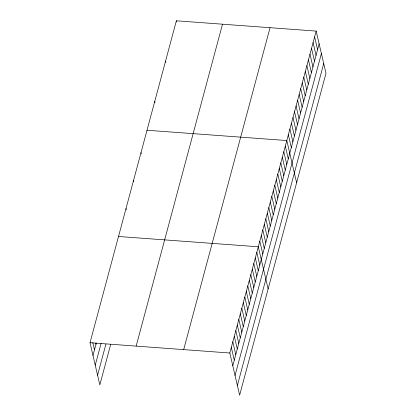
<?xml version="1.0" encoding="UTF-8"?>
<svg xmlns="http://www.w3.org/2000/svg" width="416" height="416" viewBox="0 0 416 416"><rect width="100%" height="100%" fill="white"/><g stroke="black" fill="none" stroke-linecap="round" stroke-linejoin="round"><path stroke-width="0.62" d="M110.666 344.521L99.835 384.904L90.017 342.716L176.368 20.8L316.165 31.096L325.983 73.284L239.632 395.2L229.814 353.012L316.165 31.096M92.986 355.467L96.32 343.039M95.243 365.18L101.078 343.439M97.573 375.19L105.908 344.126M136.152 346.117L222.503 24.196M183.68 349.617L270.031 27.7M232.783 365.763L319.129 43.841M235.04 375.476L321.391 53.56M237.37 385.486L323.721 63.565M147.009 130.25L286.806 140.546L296.624 182.733M118.513 236.486L258.31 246.782L268.128 288.969M90.017 342.716L229.814 353.012M314.621 36.858L317.585 49.603M313.076 42.619L316.04 55.364M311.527 48.376L314.496 61.126M309.982 54.137L312.952 66.888M308.438 59.899L311.407 72.649M306.894 65.66L309.863 78.406M305.349 71.422L308.313 84.167M303.805 77.184L306.769 89.929M302.26 82.94L305.224 95.69M300.711 88.702L303.68 101.452M299.166 94.463L302.136 107.208M297.622 100.225L300.591 112.97M296.078 105.986L299.042 118.732M294.533 111.743L297.497 124.493M292.989 117.504L295.953 130.255M291.439 123.266L294.408 136.016M289.895 129.028L292.864 141.773M288.35 134.789L291.32 147.534M285.308 146.141L288.272 158.886M283.806 151.731L286.775 164.476M282.308 157.321L285.272 170.071M280.805 162.911L283.774 175.661M279.308 168.506L282.272 181.251M277.805 174.096L280.774 186.841M276.307 179.686L279.276 192.436M274.81 185.276L277.774 198.026M273.307 190.871L276.276 203.616M271.809 196.461L274.773 209.206M270.306 202.051L273.276 214.802M268.809 207.641L271.773 220.392M267.311 213.236L270.275 225.982M265.808 218.826L268.778 231.572M264.311 224.416L267.275 237.162M262.808 230.006L265.777 242.757M261.31 235.596L264.274 248.347M259.808 241.192L262.777 253.937M256.812 252.372L259.776 265.122M255.31 257.962L258.279 270.712M253.812 263.557L256.776 276.302M252.309 269.147L255.278 281.892M250.812 274.737L253.776 287.487M249.314 280.327L252.278 293.077M247.811 285.922L250.78 298.667M246.314 291.512L249.278 304.257M244.811 297.102L247.78 309.847M243.313 302.692L246.277 315.442M176.368 20.8L176.649 22.012M241.81 308.282L244.78 321.032M240.313 313.877L243.282 326.622M238.815 319.467L241.779 332.212M237.312 325.057L240.282 337.808M235.815 330.647L238.779 343.398M234.312 336.242L237.281 348.988M232.814 341.832L235.778 354.578M165.552 61.126L165.833 62.338M231.317 347.422L234.281 360.173M154.736 101.447L155.017 102.664M141.008 152.615L141.294 153.832M133.51 180.575L133.796 181.787M126.012 208.53L126.292 209.742M95.701 343.07L95.982 344.282M92.789 342.592L94.484 349.877"/></g></svg>
